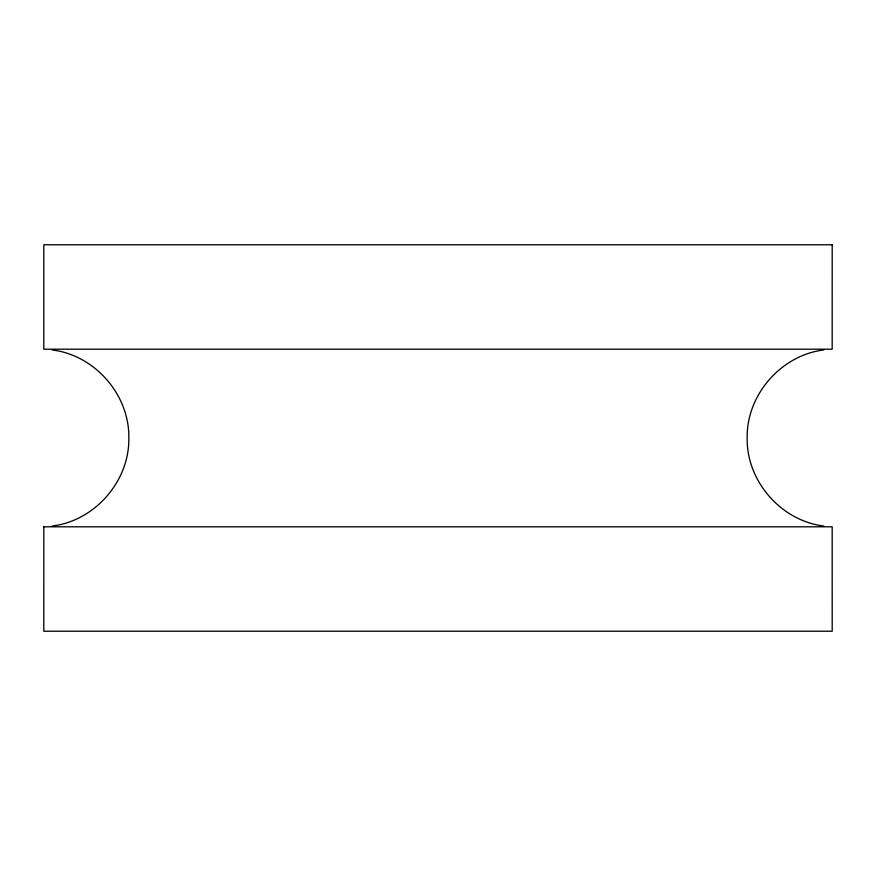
<?xml version="1.0" encoding="UTF-8"?>
<svg xmlns="http://www.w3.org/2000/svg" width="876" height="876" viewBox="0 0 876 876"><rect width="100%" height="100%" fill="white"/><g stroke="black" fill="none" stroke-linecap="round" stroke-linejoin="round"><path stroke-width="1.31" d="M823.758 349.973C781.009 355.163 746.407 394.956 747.173 438C746.407 481.044 781.009 520.837 823.758 526.027M52.242 526.027C94.991 520.837 129.593 481.044 128.827 438C129.593 394.956 94.991 355.163 52.242 349.973M43.822 526.804L43.8 631.235L832.2 631.235L832.178 526.804L43.8 526.804M832.2 244.765L832.178 349.195L43.8 349.195L43.8 244.765L832.2 244.765"/></g></svg>
